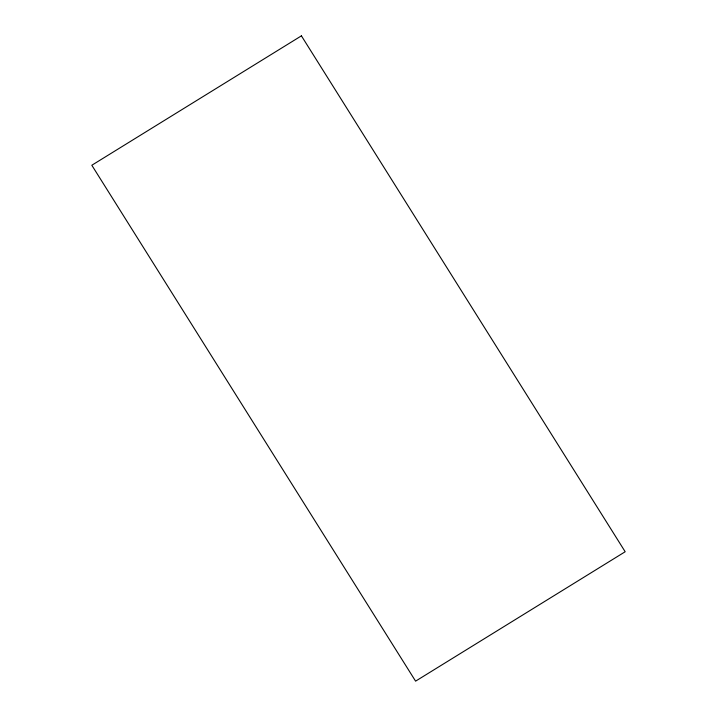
<?xml version="1.0" encoding="UTF-8"?>
<svg xmlns="http://www.w3.org/2000/svg" width="717" height="717" viewBox="0 0 717 717"><rect width="100%" height="100%" fill="white"/><g stroke="black" fill="none" stroke-linecap="round" stroke-linejoin="round"><path stroke-width="1.08" d="M301.409 35.85L91.821 165.251L415.591 681.15L625.179 551.749L301.409 35.85"/></g></svg>
